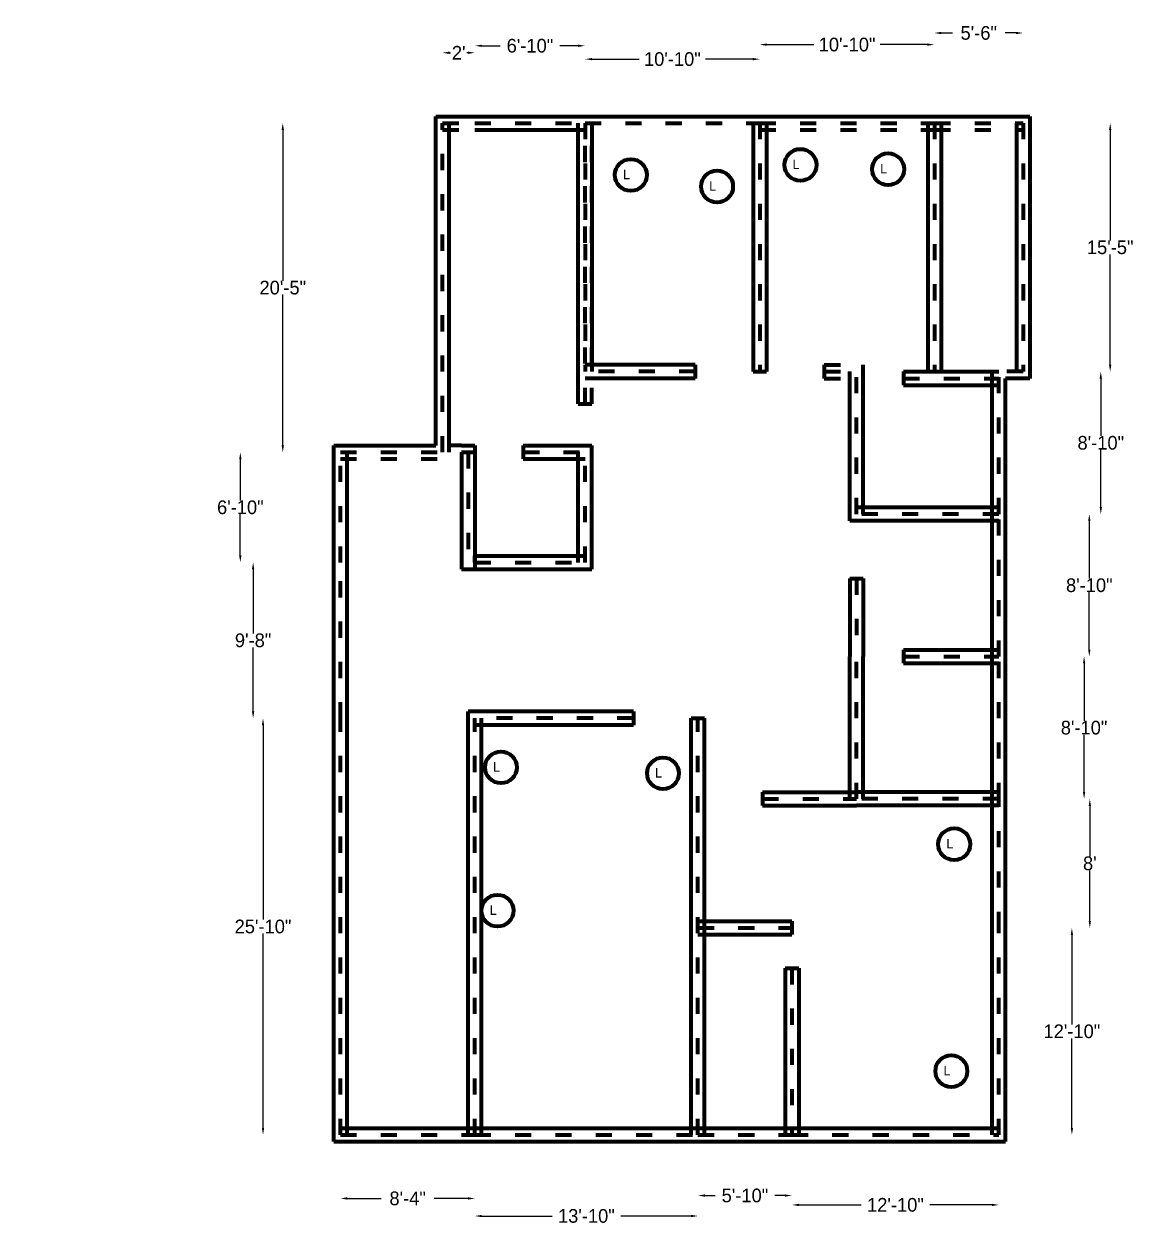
# Model space of a CAD drawing. Header units: inches. Extents: x -88 to 1567, y -54 to 873.
# Drawn here: x 740 to 1567, y -21 to 873 of the extents above; entities that cross this region are included whole.
import ezdxf

# ---------------------------------------------------------------- set-up
doc = ezdxf.new("R2010")
doc.units = ezdxf.units.IN
doc.header["$MEASUREMENT"] = 0
doc.linetypes.add('ACAD_ISO03W100', pattern=[30, 12, -18])
doc.dimstyles.get("Standard").update_dxf_attribs({"dimtxt": 10.18, "dimasz": 5.18, "dimexe": 0.18, "dimexo": 0.0625, "dimgap": 0.09, "dimtad": 0, "dimtih": 1, "dimtoh": 1, "dimdec": 0, "dimzin": 0, "dimdsep": 46, "dimlunit": 3, "dimtxsty": 'Standard', "dimcen": 0.09, "dimse1": 1, "dimse2": 1, "dimadec": 0, "dimazin": 0, "dimtfac": 1, "dimtdec": 0, "dimtofl": 0, "dimtmove": 0, "dimatfit": 3, "dimfxl": 1, "dimtolj": 1, "dimtzin": 0, "dimarcsym": 0})

# ---------------------------------------------------------------- blocks, each defined once
blk = doc.blocks.new('*D45')
at = {"color": 0, "linetype": 'Continuous', "lineweight": -2}
for p, q in [((980.66, -0.94), (1005.88, -0.94)), ((1070.3, -0.94), (1045.09, -0.94))]:
    blk.add_line(p, q, dxfattribs=at)
at = {"color": 0, "linetype": 'ACAD_ISO03W100', "lineweight": 100}
for points in [[(980.66, -0.07), (980.66, -1.8), (975.48, -0.94)], [(1070.3, -0.07), (1070.3, -1.8), (1075.48, -0.94)]]:
    blk.add_solid(points, dxfattribs=at)
at = {"layer": 'Defpoints', "color": 0, "linetype": 'ACAD_ISO03W100', "lineweight": 100}
for p in [(975.48, 46.4), (1075.48, 46.4), (1075.48, -0.94)]:
    blk.add_point(p, dxfattribs=at)
at = {"color": 0, "linetype": 'ACAD_ISO03W100', "lineweight": 100, "insert": (1025.48, -0.94), "char_height": 10.18, "attachment_point": 5}
blk.add_mtext('\\A1;8\'-4"', dxfattribs=at)
blk = doc.blocks.new('*D46')
at = {"color": 0, "linetype": 'Continuous', "lineweight": -2}
for p, q in [((1080.66, -14), (1132.94, -14)), ((1236.3, -14), (1184.02, -14))]:
    blk.add_line(p, q, dxfattribs=at)
at = {"color": 0, "linetype": 'ACAD_ISO03W100', "lineweight": 100}
for points in [[(1080.66, -13.14), (1080.66, -14.87), (1075.48, -14)], [(1236.3, -13.14), (1236.3, -14.87), (1241.48, -14)]]:
    blk.add_solid(points, dxfattribs=at)
at = {"layer": 'Defpoints', "color": 0, "linetype": 'ACAD_ISO03W100', "lineweight": 100}
for p in [(1075.48, 46.4), (1241.48, 46.4), (1241.48, -14)]:
    blk.add_point(p, dxfattribs=at)
at = {"color": 0, "linetype": 'ACAD_ISO03W100', "lineweight": 100, "insert": (1158.48, -14), "char_height": 10.18, "attachment_point": 5}
blk.add_mtext('\\A1;13\'-10"', dxfattribs=at)
blk = doc.blocks.new('*D47')
at = {"color": 0, "linetype": 'Continuous', "lineweight": -2}
for p, q in [((1246.66, 1.22), (1254.34, 1.22)), ((1306.3, 1.22), (1298.63, 1.22))]:
    blk.add_line(p, q, dxfattribs=at)
at = {"color": 0, "linetype": 'ACAD_ISO03W100', "lineweight": 100}
for points in [[(1246.66, 2.08), (1246.66, 0.36), (1241.48, 1.22)], [(1306.3, 2.08), (1306.3, 0.36), (1311.48, 1.22)]]:
    blk.add_solid(points, dxfattribs=at)
at = {"layer": 'Defpoints', "color": 0, "linetype": 'ACAD_ISO03W100', "lineweight": 100}
for p in [(1241.48, 46.4), (1311.48, 46.4), (1311.48, 1.22)]:
    blk.add_point(p, dxfattribs=at)
at = {"color": 0, "linetype": 'ACAD_ISO03W100', "lineweight": 100, "insert": (1276.48, 1.22), "char_height": 10.18, "attachment_point": 5}
blk.add_mtext('\\A1;5\'-10"', dxfattribs=at)
blk = doc.blocks.new('*D48')
at = {"color": 0, "linetype": 'Continuous', "lineweight": -2}
for p, q in [((1316.66, -5.76), (1362.94, -5.76)), ((1460.3, -5.76), (1414.02, -5.76))]:
    blk.add_line(p, q, dxfattribs=at)
at = {"color": 0, "linetype": 'ACAD_ISO03W100', "lineweight": 100}
for points in [[(1316.66, -4.89), (1316.66, -6.62), (1311.48, -5.76)], [(1460.3, -4.89), (1460.3, -6.62), (1465.48, -5.76)]]:
    blk.add_solid(points, dxfattribs=at)
at = {"layer": 'Defpoints', "color": 0, "linetype": 'ACAD_ISO03W100', "lineweight": 100}
for p in [(1311.48, 46.4), (1465.48, 46.4), (1465.48, -5.76)]:
    blk.add_point(p, dxfattribs=at)
at = {"color": 0, "linetype": 'ACAD_ISO03W100', "lineweight": 100, "insert": (1388.48, -5.76), "char_height": 10.18, "attachment_point": 5}
blk.add_mtext('\\A1;12\'-10"', dxfattribs=at)
blk = doc.blocks.new('*D49')
at = {"color": 0, "linetype": 'Continuous', "lineweight": -2}
for p, q in [((1519.79, 195.22), (1519.79, 128.58)), ((1519.79, 51.58), (1519.79, 118.22))]:
    blk.add_line(p, q, dxfattribs=at)
at = {"color": 0, "linetype": 'ACAD_ISO03W100', "lineweight": 100}
for points in [[(1518.93, 195.22), (1520.66, 195.22), (1519.79, 200.4)], [(1518.93, 51.58), (1520.66, 51.58), (1519.79, 46.4)]]:
    blk.add_solid(points, dxfattribs=at)
at = {"layer": 'Defpoints', "color": 0, "linetype": 'ACAD_ISO03W100', "lineweight": 100}
for p in [(1465.48, 200.4), (1519.79, 200.4), (1465.48, 46.4)]:
    blk.add_point(p, dxfattribs=at)
at = {"color": 0, "linetype": 'ACAD_ISO03W100', "lineweight": 100, "insert": (1519.79, 123.4), "char_height": 10.18, "attachment_point": 5}
blk.add_mtext('\\A1;12\'-10"', dxfattribs=at)
blk = doc.blocks.new('*D50')
at = {"color": 0, "linetype": 'Continuous', "lineweight": -2}
for p, q in [((1533.13, 291.22), (1533.13, 253.58)), ((1533.13, 205.58), (1533.13, 243.22))]:
    blk.add_line(p, q, dxfattribs=at)
at = {"color": 0, "linetype": 'ACAD_ISO03W100', "lineweight": 100}
for points in [[(1532.27, 291.22), (1534, 291.22), (1533.13, 296.4)], [(1532.27, 205.58), (1534, 205.58), (1533.13, 200.4)]]:
    blk.add_solid(points, dxfattribs=at)
at = {"layer": 'Defpoints', "color": 0, "linetype": 'ACAD_ISO03W100', "lineweight": 100}
for p in [(1465.48, 296.4), (1533.13, 296.4), (1465.48, 200.4)]:
    blk.add_point(p, dxfattribs=at)
at = {"color": 0, "linetype": 'ACAD_ISO03W100', "lineweight": 100, "insert": (1533.13, 248.4), "char_height": 10.18, "attachment_point": 5}
blk.add_mtext("\\A1;8'", dxfattribs=at)
blk = doc.blocks.new('*D51')
at = {"color": 0, "linetype": 'Continuous', "lineweight": -2}
for p, q in [((1528.86, 397.22), (1528.86, 354.58)), ((1528.86, 301.58), (1528.86, 344.22))]:
    blk.add_line(p, q, dxfattribs=at)
at = {"color": 0, "linetype": 'ACAD_ISO03W100', "lineweight": 100}
for points in [[(1528, 397.22), (1529.73, 397.22), (1528.86, 402.4)], [(1528, 301.58), (1529.73, 301.58), (1528.86, 296.4)]]:
    blk.add_solid(points, dxfattribs=at)
at = {"layer": 'Defpoints', "color": 0, "linetype": 'ACAD_ISO03W100', "lineweight": 100}
for p in [(1465.48, 402.4), (1528.86, 402.4), (1465.48, 296.4)]:
    blk.add_point(p, dxfattribs=at)
at = {"color": 0, "linetype": 'ACAD_ISO03W100', "lineweight": 100, "insert": (1528.86, 349.4), "char_height": 10.18, "attachment_point": 5}
blk.add_mtext('\\A1;8\'-10"', dxfattribs=at)
blk = doc.blocks.new('*D52')
at = {"color": 0, "linetype": 'Continuous', "lineweight": -2}
for p, q in [((1532.75, 503.22), (1532.75, 460.58)), ((1532.75, 407.58), (1532.75, 450.22))]:
    blk.add_line(p, q, dxfattribs=at)
at = {"color": 0, "linetype": 'ACAD_ISO03W100', "lineweight": 100}
for points in [[(1531.89, 503.22), (1533.62, 503.22), (1532.75, 508.4)], [(1531.89, 407.58), (1533.62, 407.58), (1532.75, 402.4)]]:
    blk.add_solid(points, dxfattribs=at)
at = {"layer": 'Defpoints', "color": 0, "linetype": 'ACAD_ISO03W100', "lineweight": 100}
for p in [(1465.48, 508.4), (1532.75, 508.4), (1465.48, 402.4)]:
    blk.add_point(p, dxfattribs=at)
at = {"color": 0, "linetype": 'ACAD_ISO03W100', "lineweight": 100, "insert": (1532.75, 455.4), "char_height": 10.18, "attachment_point": 5}
blk.add_mtext('\\A1;8\'-10"', dxfattribs=at)
blk = doc.blocks.new('*D53')
at = {"color": 0, "linetype": 'Continuous', "lineweight": -2}
for p, q in [((1541.3, 609.22), (1541.3, 566.58)), ((1541.3, 513.58), (1541.3, 556.22))]:
    blk.add_line(p, q, dxfattribs=at)
at = {"color": 0, "linetype": 'ACAD_ISO03W100', "lineweight": 100}
for points in [[(1540.43, 609.22), (1542.16, 609.22), (1541.3, 614.4)], [(1540.43, 513.58), (1542.16, 513.58), (1541.3, 508.4)]]:
    blk.add_solid(points, dxfattribs=at)
at = {"layer": 'Defpoints', "color": 0, "linetype": 'ACAD_ISO03W100', "lineweight": 100}
for p in [(496.22, 614.4), (1541.3, 614.4), (1465.48, 508.4)]:
    blk.add_point(p, dxfattribs=at)
at = {"color": 0, "linetype": 'ACAD_ISO03W100', "lineweight": 100, "insert": (1541.3, 561.4), "char_height": 10.18, "attachment_point": 5}
blk.add_mtext('\\A1;8\'-10"', dxfattribs=at)
blk = doc.blocks.new('*D54')
at = {"color": 0, "linetype": 'Continuous', "lineweight": -2}
for p, q in [((1548.29, 794.22), (1548.29, 712.08)), ((1548.29, 619.58), (1548.29, 701.72))]:
    blk.add_line(p, q, dxfattribs=at)
at = {"color": 0, "linetype": 'ACAD_ISO03W100', "lineweight": 100}
for points in [[(1547.42, 794.22), (1549.15, 794.22), (1548.29, 799.4)], [(1547.42, 619.58), (1549.15, 619.58), (1548.29, 614.4)]]:
    blk.add_solid(points, dxfattribs=at)
at = {"layer": 'Defpoints', "color": 0, "linetype": 'ACAD_ISO03W100', "lineweight": 100}
for p in [(1483.48, 799.4), (1548.29, 799.4), (1483.48, 614.4)]:
    blk.add_point(p, dxfattribs=at)
at = {"color": 0, "linetype": 'ACAD_ISO03W100', "lineweight": 100, "insert": (1548.29, 706.9), "char_height": 10.18, "attachment_point": 5}
blk.add_mtext('\\A1;15\'-5"', dxfattribs=at)
blk = doc.blocks.new('*D55')
at = {"color": 0, "linetype": 'Continuous', "lineweight": -2}
for p, q in [((917.84, 351.22), (917.84, 206.58)), ((917.84, 51.58), (917.84, 196.22))]:
    blk.add_line(p, q, dxfattribs=at)
at = {"color": 0, "linetype": 'ACAD_ISO03W100', "lineweight": 100}
for points in [[(916.98, 351.22), (918.71, 351.22), (917.84, 356.4)], [(916.98, 51.58), (918.71, 51.58), (917.84, 46.4)]]:
    blk.add_solid(points, dxfattribs=at)
at = {"layer": 'Defpoints', "color": 0, "linetype": 'ACAD_ISO03W100', "lineweight": 100}
for p in [(917.84, 356.4), (975.48, 356.4), (975.48, 46.4)]:
    blk.add_point(p, dxfattribs=at)
at = {"color": 0, "linetype": 'ACAD_ISO03W100', "lineweight": 100, "insert": (917.84, 201.4), "char_height": 10.18, "attachment_point": 5}
blk.add_mtext('\\A1;25\'-10"', dxfattribs=at)
blk = doc.blocks.new('*D56')
at = {"color": 0, "linetype": 'Continuous', "lineweight": -2}
for p, q in [((910.47, 467.22), (910.47, 419.58)), ((910.47, 361.58), (910.47, 409.22))]:
    blk.add_line(p, q, dxfattribs=at)
at = {"color": 0, "linetype": 'ACAD_ISO03W100', "lineweight": 100}
for points in [[(909.61, 467.22), (911.34, 467.22), (910.47, 472.4)], [(909.61, 361.58), (911.34, 361.58), (910.47, 356.4)]]:
    blk.add_solid(points, dxfattribs=at)
at = {"layer": 'Defpoints', "color": 0, "linetype": 'ACAD_ISO03W100', "lineweight": 100}
for p in [(910.47, 472.4), (975.48, 472.4), (975.48, 356.4)]:
    blk.add_point(p, dxfattribs=at)
at = {"color": 0, "linetype": 'ACAD_ISO03W100', "lineweight": 100, "insert": (910.47, 414.4), "char_height": 10.18, "attachment_point": 5}
blk.add_mtext('\\A1;9\'-8"', dxfattribs=at)
blk = doc.blocks.new('*D57')
at = {"color": 0, "linetype": 'Continuous', "lineweight": -2}
for p, q in [((900.96, 549.22), (900.96, 518.58)), ((900.96, 477.58), (900.96, 508.22))]:
    blk.add_line(p, q, dxfattribs=at)
at = {"color": 0, "linetype": 'ACAD_ISO03W100', "lineweight": 100}
for points in [[(900.09, 549.22), (901.82, 549.22), (900.96, 554.4)], [(900.09, 477.58), (901.82, 477.58), (900.96, 472.4)]]:
    blk.add_solid(points, dxfattribs=at)
at = {"layer": 'Defpoints', "color": 0, "linetype": 'ACAD_ISO03W100', "lineweight": 100}
for p in [(6.22, 554.4), (900.96, 554.4), (975.48, 472.4)]:
    blk.add_point(p, dxfattribs=at)
at = {"color": 0, "linetype": 'ACAD_ISO03W100', "lineweight": 100, "insert": (900.96, 513.4), "char_height": 10.18, "attachment_point": 5}
blk.add_mtext('\\A1;6\'-10"', dxfattribs=at)
blk = doc.blocks.new('*D58')
at = {"color": 0, "linetype": 'Continuous', "lineweight": -2}
for p, q in [((932.56, 794.22), (932.56, 682.08)), ((932.56, 559.58), (932.56, 671.72))]:
    blk.add_line(p, q, dxfattribs=at)
at = {"color": 0, "linetype": 'ACAD_ISO03W100', "lineweight": 100}
for points in [[(931.69, 794.22), (933.42, 794.22), (932.56, 799.4)], [(931.69, 559.58), (933.42, 559.58), (932.56, 554.4)]]:
    blk.add_solid(points, dxfattribs=at)
at = {"layer": 'Defpoints', "color": 0, "linetype": 'ACAD_ISO03W100', "lineweight": 100}
for p in [(932.56, 799.4), (1051.48, 799.4), (1051.48, 554.4)]:
    blk.add_point(p, dxfattribs=at)
at = {"color": 0, "linetype": 'ACAD_ISO03W100', "lineweight": 100, "insert": (932.56, 676.9), "char_height": 10.18, "attachment_point": 5}
blk.add_mtext('\\A1;20\'-5"', dxfattribs=at)
blk = doc.blocks.new('*D59')
at = {"color": 0, "linetype": 'Continuous', "lineweight": -2}
for p, q in [((1056.66, 851.75), (1057.46, 851.75)), ((1070.3, 851.75), (1069.51, 851.75))]:
    blk.add_line(p, q, dxfattribs=at)
at = {"color": 0, "linetype": 'ACAD_ISO03W100', "lineweight": 100}
for points in [[(1056.66, 852.61), (1056.66, 850.89), (1051.48, 851.75)], [(1070.3, 852.61), (1070.3, 850.89), (1075.48, 851.75)]]:
    blk.add_solid(points, dxfattribs=at)
at = {"layer": 'Defpoints', "color": 0, "linetype": 'ACAD_ISO03W100', "lineweight": 100}
for p in [(1075.48, 851.75), (1051.48, 799.4), (1075.48, 799.4)]:
    blk.add_point(p, dxfattribs=at)
at = {"color": 0, "linetype": 'ACAD_ISO03W100', "lineweight": 100, "insert": (1063.48, 851.75), "char_height": 10.18, "attachment_point": 5}
blk.add_mtext("\\A1;2'", dxfattribs=at)
blk = doc.blocks.new('*D60')
at = {"color": 0, "linetype": 'Continuous', "lineweight": -2}
for p, q in [((1080.66, 856.94), (1094.34, 856.94)), ((1152.3, 856.94), (1138.63, 856.94))]:
    blk.add_line(p, q, dxfattribs=at)
at = {"color": 0, "linetype": 'ACAD_ISO03W100', "lineweight": 100}
for points in [[(1080.66, 857.8), (1080.66, 856.08), (1075.48, 856.94)], [(1152.3, 857.8), (1152.3, 856.08), (1157.48, 856.94)]]:
    blk.add_solid(points, dxfattribs=at)
at = {"layer": 'Defpoints', "color": 0, "linetype": 'ACAD_ISO03W100', "lineweight": 100}
for p in [(1157.48, 856.94), (1075.48, 799.4), (1157.48, 799.4)]:
    blk.add_point(p, dxfattribs=at)
at = {"color": 0, "linetype": 'ACAD_ISO03W100', "lineweight": 100, "insert": (1116.48, 856.94), "char_height": 10.18, "attachment_point": 5}
blk.add_mtext('\\A1;6\'-10"', dxfattribs=at)
blk = doc.blocks.new('*D61')
at = {"color": 0, "linetype": 'Continuous', "lineweight": -2}
for p, q in [((1162.66, 846.99), (1197.79, 846.99)), ((1282.3, 846.99), (1247.18, 846.99))]:
    blk.add_line(p, q, dxfattribs=at)
at = {"color": 0, "linetype": 'ACAD_ISO03W100', "lineweight": 100}
for points in [[(1162.66, 847.86), (1162.66, 846.13), (1157.48, 846.99)], [(1282.3, 847.86), (1282.3, 846.13), (1287.48, 846.99)]]:
    blk.add_solid(points, dxfattribs=at)
at = {"layer": 'Defpoints', "color": 0, "linetype": 'ACAD_ISO03W100', "lineweight": 100}
for p in [(1287.48, 846.99), (1157.48, 799.4), (1287.48, 799.4)]:
    blk.add_point(p, dxfattribs=at)
at = {"color": 0, "linetype": 'ACAD_ISO03W100', "lineweight": 100, "insert": (1222.48, 846.99), "char_height": 10.18, "attachment_point": 5}
blk.add_mtext('\\A1;10\'-10"', dxfattribs=at)
blk = doc.blocks.new('*D62')
at = {"color": 0, "linetype": 'Continuous', "lineweight": -2}
for p, q in [((1292.66, 857.8), (1327.79, 857.8)), ((1412.3, 857.8), (1377.18, 857.8))]:
    blk.add_line(p, q, dxfattribs=at)
at = {"color": 0, "linetype": 'ACAD_ISO03W100', "lineweight": 100}
for points in [[(1292.66, 858.67), (1292.66, 856.94), (1287.48, 857.8)], [(1412.3, 858.67), (1412.3, 856.94), (1417.48, 857.8)]]:
    blk.add_solid(points, dxfattribs=at)
at = {"layer": 'Defpoints', "color": 0, "linetype": 'ACAD_ISO03W100', "lineweight": 100}
for p in [(1417.48, 857.8), (1287.48, 799.4), (1417.48, 799.4)]:
    blk.add_point(p, dxfattribs=at)
at = {"color": 0, "linetype": 'ACAD_ISO03W100', "lineweight": 100, "insert": (1352.48, 857.8), "char_height": 10.18, "attachment_point": 5}
blk.add_mtext('\\A1;10\'-10"', dxfattribs=at)
blk = doc.blocks.new('*D44')
at = {"color": 0, "linetype": 'Continuous', "lineweight": -2}
for p, q in [((1422.66, 866.45), (1430.88, 866.45)), ((1478.3, 866.45), (1470.09, 866.45))]:
    blk.add_line(p, q, dxfattribs=at)
at = {"color": 0, "linetype": 'ACAD_ISO03W100', "lineweight": 100}
for points in [[(1422.66, 867.32), (1422.66, 865.59), (1417.48, 866.45)], [(1478.3, 867.32), (1478.3, 865.59), (1483.48, 866.45)]]:
    blk.add_solid(points, dxfattribs=at)
at = {"layer": 'Defpoints', "color": 0, "linetype": 'ACAD_ISO03W100', "lineweight": 100}
for p in [(1483.48, 866.45), (1417.48, 799.4), (1483.48, 799.4)]:
    blk.add_point(p, dxfattribs=at)
at = {"color": 0, "linetype": 'ACAD_ISO03W100', "lineweight": 100, "insert": (1450.48, 866.45), "char_height": 10.18, "attachment_point": 5}
blk.add_mtext('\\A1;5\'-6"', dxfattribs=at)

msp = doc.modelspace()

# ---------------------------------------------------------------- linework, layer by layer
at = {"linetype": 'Continuous', "lineweight": 100}
for p, q in [((1046.48, 559.4), (1046.48, 804.4)), ((1046.48, 804.4), (1075.48, 804.4)), ((1056.48, 554.4), (1056.48, 799.4)), ((1075.48, 804.4), (1157.48, 804.4)), ((1152.48, 590.4), (1152.48, 799.4)), ((1157.48, 804.4), (1287.48, 804.4)), ((1162.48, 799.4), (1162.48, 614.4)), ((1282.48, 799.4), (1282.48, 614.4)), ((1287.48, 804.4), (1417.48, 804.4)), ((1292.48, 799.4), (1292.48, 614.4)), ((1412.48, 799.4), (1412.48, 614.4)), ((1417.48, 804.4), (1488.48, 804.4)), ((1422.48, 799.4), (1422.48, 614.4)), ((1478.48, 799.4), (1478.48, 614.4)), ((1488.48, 804.4), (1488.48, 609.4)), ((1075.48, 794.4), (1157.48, 794.4)), ((1239.48, 619.4), (1157.48, 619.4)), ((1239.48, 619.4), (1239.48, 609.4)), ((1335.48, 619.4), (1335.48, 609.4)), ((1364.48, 508.4), (1364.48, 619.4)), ((1239.48, 609.4), (1157.48, 609.4)), ((1282.48, 614.4), (1292.48, 614.4)), ((1354.48, 503.4), (1354.48, 614.4)), ((1394.48, 614.4), (1465.48, 614.4)), ((1394.48, 614.4), (1394.48, 604.4)), ((1460.48, 508.4), (1460.48, 614.4)), ((1470.48, 508.4), (1470.48, 609.4)), ((1488.48, 609.4), (1470.48, 609.4)), ((1394.48, 604.4), (1465.48, 604.4)), ((1152.48, 590.4), (1162.48, 590.4)), ((970.48, 472.4), (970.48, 559.4)), ((970.48, 559.4), (1046.48, 559.4)), ((980.48, 472.4), (980.48, 554.4)), ((1065.48, 559.4), (1056.48, 559.4)), ((1065.48, 559.4), (1075.48, 559.4)), ((1065.48, 554.4), (1065.48, 467.4)), ((1075.48, 559.4), (1075.48, 554.4)), ((1075.48, 554.4), (1075.48, 472.4)), ((1111.48, 559.4), (1162.48, 559.4)), ((1111.48, 559.4), (1111.48, 549.4)), ((1152.48, 472.4), (1152.48, 554.4)), ((1162.48, 472.4), (1162.48, 559.4)), ((1111.48, 549.4), (1157.48, 549.4)), ((1465.48, 513.4), (1359.48, 513.4)), ((1465.48, 503.4), (1354.48, 503.4)), ((1460.48, 402.4), (1460.48, 508.4)), ((1470.48, 402.4), (1470.48, 508.4)), ((1075.48, 477.4), (1157.48, 477.4)), ((970.48, 356.4), (970.48, 472.4)), ((980.48, 356.4), (980.48, 472.4)), ((1065.48, 467.4), (1157.48, 467.4)), ((1157.48, 467.4), (1162.48, 467.4)), ((1162.48, 467.4), (1162.48, 472.4)), ((1354.48, 460.4), (1354.48, 402.4)), ((1354.48, 460.4), (1364.48, 460.4)), ((1364.48, 460.4), (1364.48, 402.4)), ((1354.48, 296.4), (1354.48, 402.4)), ((1364.48, 296.4), (1364.48, 402.4)), ((1394.48, 407.4), (1465.48, 407.4)), ((1394.48, 407.4), (1394.48, 397.4)), ((1460.48, 296.4), (1460.48, 402.4)), ((1470.48, 296.4), (1470.48, 402.4)), ((1394.48, 397.4), (1465.48, 397.4)), ((1070.48, 46.4), (1070.48, 361.4)), ((1193.48, 361.4), (1070.48, 361.4)), ((1193.48, 361.4), (1193.48, 351.4)), ((970.48, 41.4), (970.48, 356.4)), ((980.48, 46.4), (980.48, 356.4)), ((1193.48, 351.4), (1075.48, 351.4)), ((1080.48, 46.4), (1080.48, 356.4)), ((1236.48, 46.4), (1236.48, 356.4)), ((1236.48, 356.4), (1246.48, 356.4)), ((1246.48, 46.4), (1246.48, 356.4)), ((1236.48, 46.4), (1236.48, 296.4)), ((1246.48, 46.4), (1246.48, 296.4)), ((1289.48, 301.4), (1359.48, 301.4)), ((1289.48, 301.4), (1289.48, 291.4)), ((1465.48, 301.4), (1359.48, 301.4)), ((1460.48, 200.4), (1460.48, 296.4)), ((1470.48, 200.4), (1470.48, 296.4)), ((1289.48, 291.4), (1359.48, 291.4)), ((1465.48, 291.4), (1359.48, 291.4)), ((1241.48, 205.4), (1311.48, 205.4)), ((1311.48, 205.4), (1311.48, 200.4)), ((1311.48, 200.4), (1311.48, 195.4)), ((1460.48, 46.4), (1460.48, 200.4)), ((1470.48, 41.4), (1470.48, 200.4)), ((1241.48, 195.4), (1311.48, 195.4)), ((1306.48, 170.4), (1306.48, 46.4)), ((1306.48, 170.4), (1316.48, 170.4)), ((1316.48, 170.4), (1316.48, 46.4)), ((975.48, 51.4), (1075.48, 51.4)), ((1075.48, 51.4), (1241.48, 51.4)), ((1241.48, 51.4), (1311.48, 51.4)), ((1311.48, 51.4), (1465.48, 51.4)), ((970.48, 41.4), (1075.48, 41.4)), ((1075.48, 41.4), (1241.48, 41.4)), ((1241.48, 41.4), (1311.48, 41.4)), ((1311.48, 41.4), (1470.48, 41.4))]:
    msp.add_line(p, q, dxfattribs=at)
at = {"linetype": 'ACAD_ISO03W100', "lineweight": 100}
for p, q in [((1051.48, 554.4), (1051.48, 799.4)), ((1051.48, 799.4), (1075.48, 799.4)), ((1075.48, 804.4), (1157.48, 804.4)), ((1075.48, 799.4), (1157.48, 799.4)), ((1157.48, 799.4), (1287.48, 799.4)), ((1157.48, 590.4), (1157.48, 799.4)), ((1157.48, 799.4), (1157.48, 634.4)), ((1157.48, 799.4), (1157.48, 614.4)), ((1162.48, 590.4), (1162.48, 799.4)), ((1287.48, 799.4), (1417.48, 799.4)), ((1287.48, 799.4), (1287.48, 614.4)), ((1417.48, 799.4), (1483.48, 799.4)), ((1417.48, 799.4), (1417.48, 614.4)), ((1483.48, 799.4), (1483.48, 614.4)), ((1051.48, 794.4), (1075.48, 794.4)), ((1287.48, 794.4), (1417.48, 794.4)), ((1417.48, 794.4), (1483.48, 794.4)), ((1335.48, 619.4), (1364.48, 619.4)), ((1239.48, 614.4), (1157.48, 614.4)), ((1335.48, 614.4), (1359.48, 614.4)), ((1335.48, 609.4), (1359.48, 609.4)), ((1359.48, 508.4), (1359.48, 614.4)), ((1394.48, 609.4), (1465.48, 609.4)), ((1465.48, 508.4), (1465.48, 614.4)), ((1483.48, 614.4), (1465.48, 614.4)), ((975.48, 472.4), (975.48, 554.4)), ((975.48, 554.4), (1051.48, 554.4)), ((975.48, 554.4), (1065.48, 554.4)), ((1065.48, 554.4), (1075.48, 554.4)), ((1070.48, 554.4), (1070.48, 472.4)), ((1075.48, 554.4), (1075.48, 472.4)), ((1075.48, 554.4), (1075.48, 472.4)), ((1075.48, 554.4), (1075.48, 472.4)), ((1111.48, 554.4), (1157.48, 554.4)), ((1157.48, 472.4), (1157.48, 554.4)), ((975.48, 549.4), (1065.48, 549.4)), ((1465.48, 508.4), (1359.48, 508.4)), ((1465.48, 402.4), (1465.48, 508.4)), ((1470.48, 402.4), (1470.48, 508.4)), ((1075.48, 472.4), (1075.48, 477.4)), ((1075.48, 477.4), (1075.48, 472.4)), ((975.48, 356.4), (975.48, 472.4)), ((1075.48, 472.4), (1075.48, 467.4)), ((1075.48, 472.4), (1157.48, 472.4)), ((1359.48, 460.4), (1359.48, 402.4)), ((1359.48, 296.4), (1359.48, 402.4)), ((1394.48, 402.4), (1465.48, 402.4)), ((1465.48, 296.4), (1465.48, 402.4)), ((975.48, 46.4), (975.48, 356.4)), ((1075.48, 46.4), (1075.48, 356.4)), ((1193.48, 356.4), (1075.48, 356.4)), ((1241.48, 46.4), (1241.48, 356.4)), ((1241.48, 46.4), (1241.48, 296.4)), ((1289.48, 296.4), (1359.48, 296.4)), ((1465.48, 296.4), (1359.48, 296.4)), ((1465.48, 200.4), (1465.48, 296.4)), ((1241.48, 46.4), (1241.48, 200.4)), ((1241.48, 200.4), (1311.48, 200.4)), ((1465.48, 46.4), (1465.48, 200.4)), ((1311.48, 170.4), (1311.48, 46.4)), ((975.48, 46.4), (1075.48, 46.4)), ((1075.48, 46.4), (1241.48, 46.4)), ((1241.48, 46.4), (1311.48, 46.4)), ((1311.48, 46.4), (1465.48, 46.4))]:
    msp.add_line(p, q, dxfattribs=at)
at = {"linetype": 'Continuous', "lineweight": 100}
for centre in [(1317.77, 768.25), (1191.56, 760.77), (1383.01, 765.05), (1255.73, 752.22), (1094.93, 319.9), (1215.47, 315.47), (1432.21, 262.69), (1092.34, 213.25), (1430.07, 93.82)]:
    msp.add_circle(centre, 11.86, dxfattribs=at)

# ---------------------------------------------------------------- texts
at = {"linetype": 'Continuous', "lineweight": 100, "char_height": 7, "width": 12.9985, "attachment_point": 1}
for insert in [(1311.93, 772.13), (1377.17, 768.93), (1185.72, 764.65), (1249.89, 756.1), (1089.09, 323.77), (1209.63, 319.35), (1426.37, 266.57), (1086.5, 217.13), (1424.23, 97.69)]:
    msp.add_mtext('L', dxfattribs=dict(at, insert=insert))

# ---------------------------------------------------------------- dimensions: what is measured, and where the dimension line sits
at = {"linetype": 'ACAD_ISO03W100', "lineweight": 100}
for base, p1, p2, picture, middle in [((1483.48, 866.45), (1417.48, 799.4), (1483.48, 799.4), '*D44', (1450.48, 866.45)), ((1075.48, 851.75), (1051.48, 799.4), (1075.48, 799.4), '*D59', (1063.48, 851.75)), ((1157.48, 856.94), (1075.48, 799.4), (1157.48, 799.4), '*D60', (1116.48, 856.94)), ((1417.48, 857.8), (1287.48, 799.4), (1417.48, 799.4), '*D62', (1352.48, 857.8)), ((1287.48, 846.99), (1157.48, 799.4), (1287.48, 799.4), '*D61', (1222.48, 846.99)), ((1075.48, -0.94), (975.48, 46.4), (1075.48, 46.4), '*D45', (1025.48, -0.94)), ((1241.48, -14), (1075.48, 46.4), (1241.48, 46.4), '*D46', (1158.48, -14)), ((1311.48, 1.22), (1241.48, 46.4), (1311.48, 46.4), '*D47', (1276.48, 1.22)), ((1465.48, -5.76), (1311.48, 46.4), (1465.48, 46.4), '*D48', (1388.48, -5.76))]:
    dim = msp.add_linear_dim(base=base, p1=p1, p2=p2, dimstyle='Standard', dxfattribs=at)
    dim.commit()
    dim.dimension.update_dxf_attribs({"geometry": picture, "text_midpoint": middle})
for base, p1, p2, picture, middle in [((932.56, 799.4), (1051.48, 554.4), (1051.48, 799.4), '*D58', (932.56, 676.9)), ((1548.29, 799.4), (1483.48, 614.4), (1483.48, 799.4), '*D54', (1548.29, 706.9)), ((1541.3, 614.4), (1465.48, 508.4), (496.22, 614.4), '*D53', (1541.3, 561.4)), ((900.96, 554.4), (975.48, 472.4), (6.22, 554.4), '*D57', (900.96, 513.4)), ((1532.75, 508.4), (1465.48, 402.4), (1465.48, 508.4), '*D52', (1532.75, 455.4)), ((910.47, 472.4), (975.48, 356.4), (975.48, 472.4), '*D56', (910.47, 414.4)), ((1528.86, 402.4), (1465.48, 296.4), (1465.48, 402.4), '*D51', (1528.86, 349.4)), ((917.84, 356.4), (975.48, 46.4), (975.48, 356.4), '*D55', (917.84, 201.4)), ((1533.13, 296.4), (1465.48, 200.4), (1465.48, 296.4), '*D50', (1533.13, 248.4)), ((1519.79, 200.4), (1465.48, 46.4), (1465.48, 200.4), '*D49', (1519.79, 123.4))]:
    dim = msp.add_linear_dim(base=base, p1=p1, p2=p2, angle=90, dimstyle='Standard', dxfattribs=at)
    dim.commit()
    dim.dimension.update_dxf_attribs({"geometry": picture, "text_midpoint": middle})

doc.saveas('drawing.dxf')
